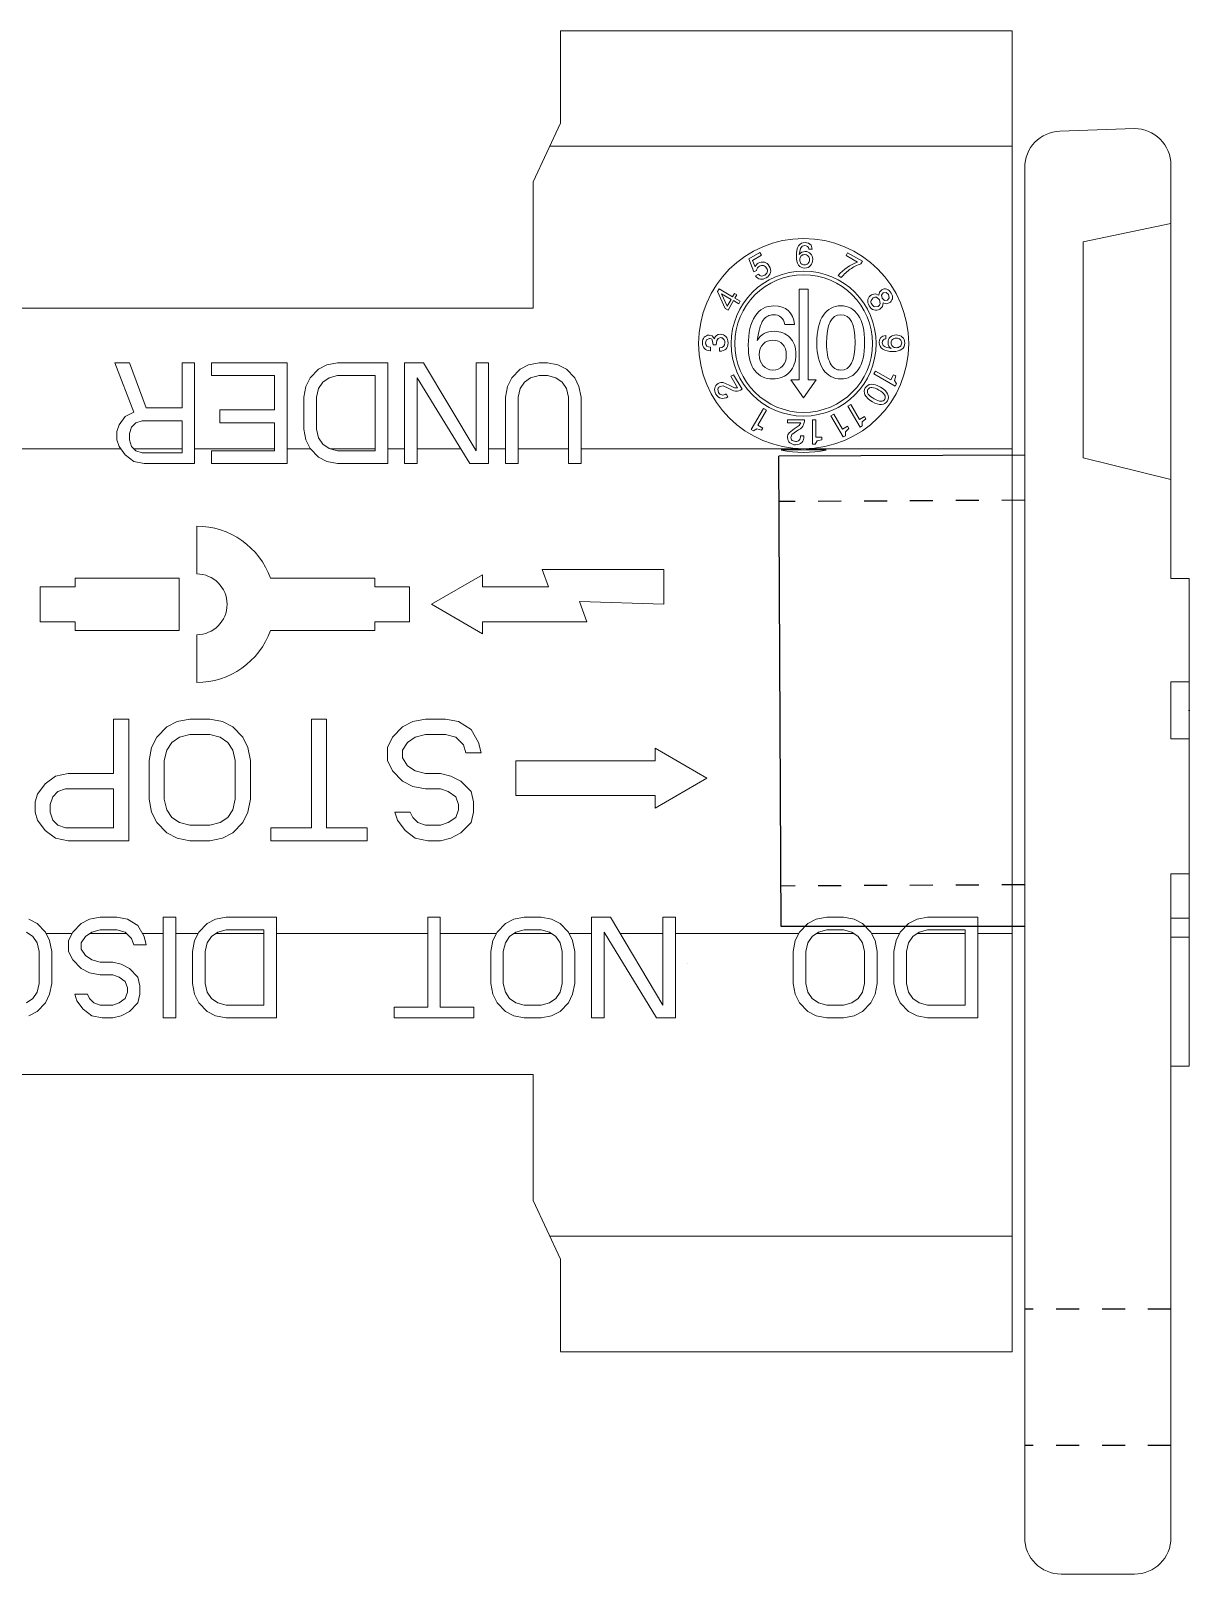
# Model space of a CAD drawing. Header units: millimetres. Extents: x 0 to 18.4, y -3.8 to 2.9.
# Drawn here: x 13.32 to 18.37, y -3.85 to 2.88 of the extents above; entities that cross this region are included whole.
import ezdxf

# ---------------------------------------------------------------- set-up
doc = ezdxf.new("R2010")
doc.units = ezdxf.units.MM
doc.linetypes.add('DASH', pattern=[0.35, 0.25, -0.1])
doc.layers.add('51', color=7, linetype='Continuous', true_color=0xffffff)
doc.layers.add('_TCH_MASK', color=7, linetype='Continuous', lineweight=0)
doc.layers.add('图框_标题栏属性', color=1, linetype='Continuous', lineweight=0)
doc.layers.add('CONN-Label', color=7, linetype='Continuous')

# ---------------------------------------------------------------- blocks, each defined once
blk = doc.blocks.new('4')
at = {"layer": '_TCH_MASK', "color": 7, "linetype": 'Continuous'}
for p, q in [((3398.47, 4266.099), (3398.47, 4264.691)), ((3391.344, 4259.993), (3391.344, 4265.917)), ((3400.074, 4265.917), (3400.074, 4259.993)), ((3392.061, 4265.645), (3392.012, 4265.74)), ((3392.159, 4265.764), (3392.208, 4265.692)), ((3392.917, 4265.692), (3392.965, 4265.764)), ((3393.112, 4265.74), (3393.063, 4265.645)), ((3392.159, 4265.549), (3392.061, 4265.645)), ((3392.208, 4265.692), (3392.281, 4265.645)), ((3392.281, 4265.645), (3392.379, 4265.621)), ((3392.745, 4265.621), (3392.379, 4265.621)), ((3392.745, 4265.621), (3392.843, 4265.645)), ((3392.843, 4265.645), (3392.917, 4265.692)), ((3393.063, 4265.645), (3392.965, 4265.549)), ((3394.124, 4265.552), (3394.242, 4265.639)), ((3394.242, 4265.639), (3394.33, 4265.667)), ((3394.448, 4265.667), (3394.33, 4265.667)), ((3394.448, 4265.667), (3394.537, 4265.639)), ((3394.537, 4265.639), (3394.655, 4265.552)), ((3396.501, 4265.608), (3396.501, 4265.212)), ((3396.897, 4265.608), (3396.501, 4265.608)), ((3396.897, 4265.212), (3396.897, 4265.608)), ((3392.257, 4265.501), (3392.159, 4265.549)), ((3392.379, 4265.477), (3392.257, 4265.501)), ((3392.379, 4265.477), (3392.745, 4265.477)), ((3392.868, 4265.501), (3392.745, 4265.477)), ((3392.965, 4265.549), (3392.868, 4265.501)), ((3392.948, 4265.247), (3392.948, 4265.54)), ((3394.006, 4265.292), (3394.036, 4265.436)), ((3394.036, 4265.436), (3394.124, 4265.552)), ((3394.183, 4265.408), (3394.154, 4265.321)), ((3394.242, 4265.465), (3394.183, 4265.408)), ((3394.33, 4265.494), (3394.242, 4265.465)), ((3394.33, 4265.494), (3394.419, 4265.494)), ((3394.507, 4265.465), (3394.419, 4265.494)), ((3394.566, 4265.408), (3394.507, 4265.465)), ((3394.596, 4265.321), (3394.566, 4265.408)), ((3394.655, 4265.552), (3394.743, 4265.436)), ((3394.743, 4265.436), (3394.773, 4265.292)), ((3392.184, 4265.19), (3392.257, 4265.214)), ((3392.257, 4265.07), (3392.257, 4265.214)), ((3392.55, 4265.142), (3392.648, 4265.238)), ((3392.648, 4265.238), (3392.745, 4265.286)), ((3392.868, 4265.286), (3392.745, 4265.286)), ((3392.868, 4265.286), (3392.965, 4265.238)), ((3392.965, 4265.238), (3393.063, 4265.142)), ((3394.006, 4265.292), (3394.006, 4264.599)), ((3394.154, 4264.772), (3394.154, 4265.321)), ((3394.596, 4265.321), (3394.596, 4264.772)), ((3394.773, 4264.772), (3394.773, 4265.292)), ((3396.402, 4265.212), (3396.402, 4264.024)), ((3396.501, 4265.212), (3396.402, 4265.212)), ((3396.996, 4265.212), (3396.897, 4265.212)), ((3396.996, 4264.024), (3396.996, 4265.212)), ((3392.012, 4265.022), (3392.086, 4265.118)), ((3392.086, 4265.118), (3392.184, 4265.19)), ((3392.208, 4265.046), (3392.159, 4264.999)), ((3392.257, 4265.07), (3392.208, 4265.046)), ((3392.477, 4264.927), (3392.501, 4265.046)), ((3392.501, 4265.046), (3392.55, 4265.142)), ((3392.697, 4265.094), (3392.648, 4265.022)), ((3392.77, 4265.142), (3392.697, 4265.094)), ((3392.77, 4265.142), (3392.843, 4265.142)), ((3392.917, 4265.094), (3392.843, 4265.142)), ((3392.965, 4265.022), (3392.917, 4265.094)), ((3392.948, 4264.622), (3392.948, 4265.049)), ((3393.063, 4265.142), (3393.112, 4265.046)), ((3393.112, 4265.046), (3393.136, 4264.927)), ((3391.988, 4264.903), (3392.012, 4265.022)), ((3391.988, 4264.903), (3391.988, 4264.783)), ((3392.159, 4264.999), (3392.135, 4264.927)), ((3392.135, 4264.783), (3392.135, 4264.927)), ((3392.477, 4264.927), (3392.477, 4264.783)), ((3392.648, 4265.022), (3392.623, 4264.927)), ((3392.623, 4264.783), (3392.623, 4264.927)), ((3392.99, 4264.927), (3392.965, 4265.022)), ((3392.99, 4264.927), (3392.99, 4264.735)), ((3393.136, 4264.735), (3393.136, 4264.927)), ((3392.012, 4264.688), (3391.988, 4264.783)), ((3392.061, 4264.592), (3392.012, 4264.688)), ((3392.135, 4264.783), (3392.159, 4264.711)), ((3392.159, 4264.711), (3392.208, 4264.64)), ((3392.403, 4264.64), (3392.452, 4264.711)), ((3392.452, 4264.711), (3392.477, 4264.783)), ((3392.599, 4264.688), (3392.55, 4264.592)), ((3392.623, 4264.783), (3392.599, 4264.688)), ((3392.965, 4264.64), (3392.99, 4264.735)), ((3393.136, 4264.735), (3393.112, 4264.616)), ((3394.596, 4264.772), (3394.154, 4264.772)), ((3395.392, 4264.772), (3394.773, 4264.772)), ((3395.392, 4264.599), (3395.392, 4264.772)), ((3398.4, 4264.639), (3398.498, 4264.711)), ((3398.498, 4264.711), (3398.571, 4264.735)), ((3398.669, 4264.735), (3398.571, 4264.735)), ((3398.669, 4264.735), (3398.742, 4264.711)), ((3398.742, 4264.711), (3398.84, 4264.639)), ((3398.889, 4264.543), (3399.451, 4264.759)), ((3399.451, 4264.591), (3399.451, 4264.759)), ((3392.159, 4264.496), (3392.061, 4264.592)), ((3392.208, 4264.64), (3392.281, 4264.616)), ((3392.33, 4264.616), (3392.281, 4264.616)), ((3392.33, 4264.616), (3392.403, 4264.64)), ((3392.55, 4264.592), (3392.452, 4264.496)), ((3392.819, 4264.544), (3392.892, 4264.568)), ((3392.819, 4264.544), (3392.819, 4264.4)), ((3392.892, 4264.568), (3392.965, 4264.64)), ((3393.112, 4264.616), (3393.039, 4264.496)), ((3394.006, 4264.599), (3395.392, 4264.599)), ((3398.302, 4264.424), (3398.327, 4264.543)), ((3398.327, 4264.543), (3398.4, 4264.639)), ((3398.449, 4264.519), (3398.424, 4264.448)), ((3398.498, 4264.567), (3398.449, 4264.519)), ((3398.47, 4264.54), (3398.47, 4263.993)), ((3398.571, 4264.591), (3398.498, 4264.567)), ((3398.571, 4264.591), (3398.644, 4264.591)), ((3398.718, 4264.567), (3398.644, 4264.591)), ((3398.766, 4264.519), (3398.718, 4264.567)), ((3398.791, 4264.448), (3398.766, 4264.519)), ((3398.84, 4264.639), (3398.889, 4264.543)), ((3399.451, 4264.591), (3398.937, 4264.4)), ((3392.257, 4264.472), (3392.159, 4264.496)), ((3392.257, 4264.472), (3392.355, 4264.472)), ((3392.452, 4264.496), (3392.355, 4264.472)), ((3392.917, 4264.424), (3392.819, 4264.4)), ((3393.039, 4264.496), (3392.917, 4264.424)), ((3392.948, 4264.209), (3392.948, 4264.443)), ((3394.212, 4264.281), (3394.33, 4264.339)), ((3394.33, 4264.339), (3394.478, 4264.368)), ((3394.92, 4264.368), (3394.478, 4264.368)), ((3394.92, 4264.368), (3395.068, 4264.339)), ((3395.068, 4264.339), (3395.186, 4264.281)), ((3398.302, 4264.424), (3398.302, 4263.85)), ((3398.424, 4263.993), (3398.424, 4264.448)), ((3398.791, 4264.448), (3398.791, 4263.993)), ((3398.937, 4263.993), (3398.937, 4264.4)), ((3391.988, 4264.209), (3391.988, 4264.065)), ((3393.136, 4264.209), (3391.988, 4264.209)), ((3393.136, 4264.065), (3393.136, 4264.209)), ((3394.036, 4264.05), (3394.095, 4264.166)), ((3394.095, 4264.166), (3394.212, 4264.281)), ((3394.36, 4264.166), (3394.271, 4264.108)), ((3394.478, 4264.195), (3394.36, 4264.166)), ((3394.478, 4264.195), (3394.92, 4264.195)), ((3395.038, 4264.166), (3394.92, 4264.195)), ((3395.127, 4264.108), (3395.038, 4264.166)), ((3395.186, 4264.281), (3395.304, 4264.166)), ((3395.304, 4264.166), (3395.363, 4264.05)), ((3391.988, 4264.065), (3393.136, 4264.065)), ((3392.948, 4263.811), (3392.948, 4264.065)), ((3394.006, 4263.906), (3394.036, 4264.05)), ((3394.212, 4264.022), (3394.183, 4263.906)), ((3394.271, 4264.108), (3394.212, 4264.022)), ((3395.186, 4264.022), (3395.127, 4264.108)), ((3395.215, 4263.906), (3395.186, 4264.022)), ((3395.363, 4264.05), (3395.392, 4263.906)), ((3396.402, 4264.024), (3396.996, 4264.024)), ((3398.791, 4263.993), (3398.424, 4263.993)), ((3399.451, 4263.993), (3398.937, 4263.993)), ((3399.451, 4263.85), (3399.451, 4263.993)), ((3392.061, 4263.707), (3392.159, 4263.802)), ((3392.159, 4263.802), (3392.257, 4263.85)), ((3392.257, 4263.85), (3392.379, 4263.874)), ((3392.745, 4263.874), (3392.379, 4263.874)), ((3392.745, 4263.874), (3392.868, 4263.85)), ((3392.868, 4263.85), (3392.965, 4263.802)), ((3392.965, 4263.802), (3393.063, 4263.707)), ((3394.006, 4263.906), (3394.006, 4263.675)), ((3394.183, 4263.675), (3394.183, 4263.906)), ((3395.215, 4263.906), (3395.215, 4263.675)), ((3395.392, 4263.675), (3395.392, 4263.906)), ((3396.352, 4263.826), (3395.808, 4263.826)), ((3397.59, 4263.826), (3397.045, 4263.826)), ((3398.302, 4263.85), (3399.451, 4263.85)), ((3398.47, 4263.85), (3398.47, 4262.94)), ((3392.012, 4263.611), (3392.061, 4263.707)), ((3392.208, 4263.659), (3392.159, 4263.587)), ((3392.281, 4263.707), (3392.208, 4263.659)), ((3392.379, 4263.731), (3392.281, 4263.707)), ((3392.379, 4263.731), (3392.745, 4263.731)), ((3392.843, 4263.707), (3392.745, 4263.731)), ((3392.917, 4263.659), (3392.843, 4263.707)), ((3392.965, 4263.587), (3392.917, 4263.659)), ((3393.063, 4263.707), (3393.112, 4263.611)), ((3394.036, 4263.531), (3394.006, 4263.675)), ((3394.183, 4263.675), (3394.212, 4263.56)), ((3395.186, 4263.56), (3395.215, 4263.675)), ((3395.392, 4263.675), (3395.363, 4263.531)), ((3398.302, 4263.658), (3398.302, 4262.797)), ((3398.449, 4263.658), (3398.302, 4263.658)), ((3398.449, 4262.94), (3398.449, 4263.658)), ((3399.304, 4263.658), (3399.304, 4262.94)), ((3399.451, 4263.658), (3399.304, 4263.658)), ((3399.451, 4262.797), (3399.451, 4263.658)), ((3391.988, 4263.491), (3392.012, 4263.611)), ((3391.988, 4263.491), (3391.988, 4262.917)), ((3392.159, 4263.587), (3392.135, 4263.491)), ((3392.135, 4263.061), (3392.135, 4263.491)), ((3392.948, 4263.061), (3392.948, 4263.613)), ((3392.99, 4263.491), (3392.965, 4263.587)), ((3392.99, 4263.491), (3392.99, 4263.061)), ((3393.112, 4263.611), (3393.136, 4263.491)), ((3393.136, 4262.917), (3393.136, 4263.491)), ((3394.095, 4263.415), (3394.036, 4263.531)), ((3394.212, 4263.56), (3394.271, 4263.473)), ((3394.271, 4263.473), (3394.36, 4263.415)), ((3395.038, 4263.415), (3395.127, 4263.473)), ((3395.127, 4263.473), (3395.186, 4263.56)), ((3395.363, 4263.531), (3395.304, 4263.415)), ((3398.766, 4263.562), (3398.766, 4262.94)), ((3398.913, 4263.562), (3398.766, 4263.562)), ((3398.913, 4262.94), (3398.913, 4263.562)), ((3394.212, 4263.3), (3394.095, 4263.415)), ((3394.33, 4263.242), (3394.212, 4263.3)), ((3394.36, 4263.415), (3394.478, 4263.386)), ((3394.92, 4263.386), (3394.478, 4263.386)), ((3394.92, 4263.386), (3395.038, 4263.415)), ((3395.186, 4263.3), (3395.068, 4263.242)), ((3395.304, 4263.415), (3395.186, 4263.3)), ((3394.478, 4263.213), (3394.33, 4263.242)), ((3394.478, 4263.213), (3394.92, 4263.213)), ((3395.068, 4263.242), (3394.92, 4263.213)), ((3392.99, 4263.061), (3392.135, 4263.061)), ((3394.006, 4262.982), (3394.006, 4261.885)), ((3394.154, 4262.982), (3394.006, 4262.982)), ((3394.154, 4262.52), (3394.154, 4262.982)), ((3396.402, 4262.986), (3396.402, 4261.798)), ((3396.996, 4261.798), (3396.996, 4262.986)), ((3398.766, 4262.94), (3398.449, 4262.94)), ((3399.304, 4262.94), (3398.913, 4262.94)), ((3391.988, 4262.917), (3393.136, 4262.917)), ((3392.948, 4261.194), (3392.948, 4262.917)), ((3398.302, 4262.797), (3399.451, 4262.797)), ((3398.471, 4262.797), (3398.471, 4262.532)), ((3398.473, 4262.534), (3398.571, 4262.582)), ((3398.571, 4262.582), (3398.693, 4262.605)), ((3399.06, 4262.605), (3398.693, 4262.605)), ((3399.06, 4262.605), (3399.182, 4262.582)), ((3399.182, 4262.582), (3399.28, 4262.534)), ((3395.392, 4262.52), (3394.154, 4262.52)), ((3395.392, 4262.347), (3395.392, 4262.52)), ((3398.327, 4262.342), (3398.376, 4262.438)), ((3398.376, 4262.438), (3398.473, 4262.534)), ((3398.595, 4262.438), (3398.522, 4262.39)), ((3398.693, 4262.462), (3398.595, 4262.438)), ((3398.693, 4262.462), (3399.06, 4262.462)), ((3399.157, 4262.438), (3399.06, 4262.462)), ((3399.231, 4262.39), (3399.157, 4262.438)), ((3399.28, 4262.534), (3399.377, 4262.438)), ((3399.377, 4262.438), (3399.426, 4262.342)), ((3394.154, 4261.885), (3394.154, 4262.347)), ((3394.154, 4262.347), (3395.392, 4262.347)), ((3398.302, 4262.223), (3398.327, 4262.342)), ((3398.302, 4262.223), (3398.302, 4261.648)), ((3398.473, 4262.318), (3398.449, 4262.223)), ((3398.449, 4261.792), (3398.449, 4262.223)), ((3398.47, 4262.306), (3398.47, 4261.792)), ((3398.522, 4262.39), (3398.473, 4262.318)), ((3399.28, 4262.318), (3399.231, 4262.39)), ((3399.304, 4262.223), (3399.28, 4262.318)), ((3399.304, 4262.223), (3399.304, 4261.792)), ((3399.426, 4262.342), (3399.451, 4262.223)), ((3399.451, 4261.648), (3399.451, 4262.223)), ((3394.006, 4261.885), (3394.154, 4261.885)), ((3396.402, 4261.798), (3396.501, 4261.798)), ((3396.501, 4261.798), (3396.501, 4261.402)), ((3396.897, 4261.402), (3396.897, 4261.798)), ((3396.897, 4261.798), (3396.996, 4261.798)), ((3399.304, 4261.792), (3398.449, 4261.792)), ((3391.988, 4261.577), (3391.988, 4260.668)), ((3392.11, 4261.577), (3391.988, 4261.577)), ((3392.11, 4261.194), (3392.11, 4261.577)), ((3394.124, 4261.452), (3394.242, 4261.538)), ((3394.242, 4261.538), (3394.33, 4261.567)), ((3394.33, 4261.394), (3394.33, 4261.567)), ((3394.684, 4261.481), (3394.802, 4261.596)), ((3394.802, 4261.596), (3394.92, 4261.654)), ((3395.068, 4261.654), (3394.92, 4261.654)), ((3395.068, 4261.654), (3395.186, 4261.596)), ((3395.186, 4261.596), (3395.304, 4261.481)), ((3398.302, 4261.648), (3399.451, 4261.648)), ((3398.47, 4261.648), (3398.47, 4261.457)), ((3394.036, 4261.336), (3394.124, 4261.452)), ((3394.271, 4261.365), (3394.212, 4261.307)), ((3394.33, 4261.394), (3394.271, 4261.365)), ((3394.596, 4261.221), (3394.625, 4261.365)), ((3394.625, 4261.365), (3394.684, 4261.481)), ((3394.861, 4261.423), (3394.802, 4261.336)), ((3394.95, 4261.481), (3394.861, 4261.423)), ((3394.95, 4261.481), (3395.038, 4261.481)), ((3395.127, 4261.423), (3395.038, 4261.481)), ((3395.186, 4261.336), (3395.127, 4261.423)), ((3395.304, 4261.481), (3395.363, 4261.365)), ((3395.363, 4261.365), (3395.392, 4261.221)), ((3396.501, 4261.402), (3396.897, 4261.402)), ((3398.302, 4261.457), (3398.302, 4261.314)), ((3399.451, 4261.457), (3398.302, 4261.457)), ((3399.451, 4261.242), (3399.451, 4261.457)), ((3393.136, 4261.194), (3392.11, 4261.194)), ((3393.136, 4261.051), (3393.136, 4261.194)), ((3394.006, 4261.192), (3394.036, 4261.336)), ((3394.006, 4261.192), (3394.006, 4261.047)), ((3394.212, 4261.307), (3394.183, 4261.221)), ((3394.183, 4261.047), (3394.183, 4261.221)), ((3394.596, 4261.221), (3394.596, 4261.047)), ((3394.802, 4261.336), (3394.773, 4261.221)), ((3394.773, 4261.047), (3394.773, 4261.221)), ((3395.215, 4261.221), (3395.186, 4261.336)), ((3395.215, 4261.221), (3395.215, 4260.99)), ((3395.392, 4260.99), (3395.392, 4261.221)), ((3398.302, 4260.715), (3399.28, 4261.314)), ((3398.302, 4261.314), (3399.28, 4261.314)), ((3399.451, 4261.242), (3398.449, 4260.644)), ((3398.47, 4261.314), (3398.47, 4260.818)), ((3392.11, 4260.668), (3392.11, 4261.051)), ((3392.11, 4261.051), (3393.136, 4261.051)), ((3392.948, 4260.414), (3392.948, 4261.051)), ((3394.036, 4260.932), (3394.006, 4261.047)), ((3394.183, 4261.047), (3394.212, 4260.961)), ((3394.566, 4260.961), (3394.596, 4261.047)), ((3394.773, 4261.047), (3394.743, 4260.932)), ((3395.186, 4260.874), (3395.215, 4260.99)), ((3395.392, 4260.99), (3395.363, 4260.845)), ((3396.362, 4260.57), (3396.699, 4261.153)), ((3396.699, 4261.153), (3397.035, 4260.57)), ((3394.095, 4260.816), (3394.036, 4260.932)), ((3394.212, 4260.701), (3394.095, 4260.816)), ((3394.212, 4260.961), (3394.271, 4260.874)), ((3394.271, 4260.874), (3394.36, 4260.845)), ((3394.419, 4260.845), (3394.36, 4260.845)), ((3394.419, 4260.845), (3394.507, 4260.874)), ((3394.507, 4260.874), (3394.566, 4260.961)), ((3394.684, 4260.816), (3394.566, 4260.701)), ((3394.743, 4260.932), (3394.684, 4260.816)), ((3395.097, 4260.788), (3395.186, 4260.874)), ((3395.363, 4260.845), (3395.274, 4260.701)), ((3391.988, 4260.668), (3392.11, 4260.668)), ((3394.33, 4260.672), (3394.212, 4260.701)), ((3394.33, 4260.672), (3394.448, 4260.672)), ((3394.566, 4260.701), (3394.448, 4260.672)), ((3395.009, 4260.759), (3395.097, 4260.788)), ((3395.009, 4260.759), (3395.009, 4260.585)), ((3395.274, 4260.701), (3395.127, 4260.614)), ((3398.302, 4260.715), (3398.302, 4260.5)), ((3399.451, 4260.644), (3398.449, 4260.644)), ((3398.47, 4260.656), (3398.47, 4260.644)), ((3399.451, 4260.5), (3399.451, 4260.644)), ((3392.257, 4260.453), (3392.379, 4260.477)), ((3392.745, 4260.477), (3392.379, 4260.477)), ((3392.745, 4260.477), (3392.868, 4260.453)), ((3395.127, 4260.614), (3395.009, 4260.585)), ((3396.362, 4260.57), (3396.501, 4260.57)), ((3396.501, 4260.57), (3396.501, 4259.382)), ((3396.897, 4259.818), (3396.897, 4260.57)), ((3396.897, 4260.57), (3397.035, 4260.57)), ((3398.302, 4260.5), (3399.451, 4260.5)), ((3398.47, 4260.5), (3398.47, 4260.309)), ((3392.012, 4260.214), (3392.061, 4260.309)), ((3392.061, 4260.309), (3392.159, 4260.405)), ((3392.159, 4260.405), (3392.257, 4260.453)), ((3392.281, 4260.309), (3392.208, 4260.261)), ((3392.379, 4260.333), (3392.281, 4260.309)), ((3392.379, 4260.333), (3392.745, 4260.333)), ((3392.843, 4260.309), (3392.745, 4260.333)), ((3392.917, 4260.261), (3392.843, 4260.309)), ((3392.868, 4260.453), (3392.965, 4260.405)), ((3392.965, 4260.405), (3393.063, 4260.309)), ((3393.063, 4260.309), (3393.112, 4260.214)), ((3398.302, 4260.309), (3398.302, 4260.165)), ((3399.06, 4260.309), (3398.302, 4260.309)), ((3399.06, 4260.309), (3399.182, 4260.285)), ((3399.182, 4260.285), (3399.28, 4260.237)), ((3391.988, 4260.094), (3392.012, 4260.214)), ((3392.159, 4260.19), (3392.135, 4260.094)), ((3392.208, 4260.261), (3392.159, 4260.19)), ((3392.965, 4260.19), (3392.917, 4260.261)), ((3392.948, 4259.781), (3392.948, 4260.216)), ((3392.99, 4260.094), (3392.965, 4260.19)), ((3393.112, 4260.214), (3393.136, 4260.094)), ((3394.521, 4260.189), (3394.521, 4258.605)), ((3394.917, 4260.189), (3394.521, 4260.189)), ((3394.917, 4258.605), (3394.917, 4260.189)), ((3398.302, 4260.165), (3399.06, 4260.165)), ((3398.47, 4260.165), (3398.47, 4259.591)), ((3399.157, 4260.141), (3399.06, 4260.165)), ((3399.231, 4260.093), (3399.157, 4260.141)), ((3399.28, 4260.237), (3399.377, 4260.141)), ((3399.377, 4260.141), (3399.426, 4260.046)), ((3389.907, 4259.993), (3389.239, 4259.681)), ((3391.344, 4259.993), (3389.907, 4259.993)), ((3391.988, 4260.094), (3391.988, 4259.903)), ((3392.135, 4259.903), (3392.135, 4260.094)), ((3392.99, 4260.094), (3392.99, 4259.903)), ((3393.136, 4259.903), (3393.136, 4260.094)), ((3399.28, 4260.022), (3399.231, 4260.093)), ((3399.304, 4259.926), (3399.28, 4260.022)), ((3399.426, 4260.046), (3399.451, 4259.926)), ((3401.51, 4259.993), (3400.074, 4259.993)), ((3401.51, 4259.993), (3402.179, 4259.681)), ((3389.501, 4259.804), (3389.501, 4254.536)), ((3392.012, 4259.783), (3391.988, 4259.903)), ((3392.061, 4259.687), (3392.012, 4259.783)), ((3392.135, 4259.903), (3392.159, 4259.807)), ((3392.159, 4259.807), (3392.208, 4259.735)), ((3392.917, 4259.735), (3392.965, 4259.807)), ((3392.965, 4259.807), (3392.99, 4259.903)), ((3393.112, 4259.783), (3393.063, 4259.687)), ((3393.136, 4259.903), (3393.112, 4259.783)), ((3396.897, 4259.818), (3397.095, 4259.89)), ((3397.095, 4258.504), (3397.095, 4259.89)), ((3399.28, 4259.734), (3399.304, 4259.83)), ((3399.304, 4259.926), (3399.304, 4259.83)), ((3399.451, 4259.83), (3399.426, 4259.711)), ((3399.451, 4259.83), (3399.451, 4259.926)), ((3401.917, 4254.536), (3401.917, 4259.804)), ((3388.186, 4259.681), (3388.186, 4254.536)), ((3389.239, 4259.681), (3388.187, 4259.681)), ((3392.159, 4259.592), (3392.061, 4259.687)), ((3392.257, 4259.544), (3392.159, 4259.592)), ((3392.208, 4259.735), (3392.281, 4259.687)), ((3392.281, 4259.687), (3392.379, 4259.663)), ((3392.745, 4259.663), (3392.379, 4259.663)), ((3392.745, 4259.663), (3392.843, 4259.687)), ((3392.843, 4259.687), (3392.917, 4259.735)), ((3392.965, 4259.592), (3392.868, 4259.544)), ((3392.948, 4259.328), (3392.948, 4259.583)), ((3393.063, 4259.687), (3392.965, 4259.592)), ((3398.302, 4259.591), (3398.302, 4259.447)), ((3399.06, 4259.591), (3398.302, 4259.591)), ((3399.06, 4259.591), (3399.157, 4259.615)), ((3399.157, 4259.615), (3399.231, 4259.663)), ((3399.231, 4259.663), (3399.28, 4259.734)), ((3399.377, 4259.615), (3399.28, 4259.519)), ((3399.426, 4259.711), (3399.377, 4259.615)), ((3403.231, 4259.681), (3402.179, 4259.681)), ((3403.231, 4259.681), (3403.231, 4254.536)), ((3392.379, 4259.52), (3392.257, 4259.544)), ((3392.379, 4259.52), (3392.745, 4259.52)), ((3392.868, 4259.544), (3392.745, 4259.52)), ((3396.732, 4259.466), (3396.501, 4259.382)), ((3396.699, 4258.504), (3396.732, 4259.466)), ((3398.302, 4259.447), (3399.06, 4259.447)), ((3398.471, 4259.447), (3398.471, 4256.94)), ((3399.182, 4259.471), (3399.06, 4259.447)), ((3399.28, 4259.519), (3399.182, 4259.471)), ((3391.988, 4259.328), (3391.988, 4259.185)), ((3393.136, 4259.328), (3391.988, 4259.328)), ((3393.136, 4259.113), (3393.136, 4259.328)), ((3391.988, 4258.587), (3392.965, 4259.185)), ((3391.988, 4259.185), (3392.965, 4259.185)), ((3393.136, 4259.113), (3392.135, 4258.515)), ((3392.948, 4258.515), (3392.948, 4259)), ((3391.988, 4258.587), (3391.988, 4258.371)), ((3394.719, 4258.013), (3394.377, 4258.605)), ((3394.521, 4258.605), (3394.377, 4258.605)), ((3395.061, 4258.605), (3394.719, 4258.013)), ((3395.061, 4258.605), (3394.917, 4258.605)), ((3391.988, 4258.371), (3393.136, 4258.371)), ((3393.136, 4258.515), (3392.135, 4258.515)), ((3392.948, 4256.968), (3392.948, 4258.371)), ((3393.136, 4258.371), (3393.136, 4258.515)), ((3396.699, 4258.504), (3397.095, 4258.504)), ((3399.713, 4258.018), (3399.678, 4258.03)), ((3399.727, 4257.985), (3399.713, 4258.018)), ((3399.151, 4257.888), (3399.111, 4257.88)), ((3399.162, 4257.771), (3399.189, 4257.829)), ((3399.189, 4257.829), (3399.182, 4257.864)), ((3399.226, 4257.829), (3399.197, 4257.761)), ((3399.62, 4257.869), (3399.582, 4257.869)), ((3399.588, 4257.977), (3399.588, 4257.971)), ((3399.588, 4257.971), (3399.627, 4257.971)), ((3399.656, 4257.942), (3399.711, 4257.952)), ((3399.656, 4257.942), (3399.656, 4257.907)), ((3399.703, 4257.902), (3399.656, 4257.907)), ((3399.727, 4257.887), (3399.703, 4257.902)), ((3399.756, 4257.952), (3399.723, 4257.929)), ((3399.737, 4257.86), (3399.727, 4257.887)), ((3399.765, 4257.989), (3399.756, 4257.952)), ((3400.068, 4257.804), (3400.263, 4257.893)), ((3400.236, 4257.846), (3400.097, 4257.782)), ((3400.173, 4257.738), (3400.236, 4257.846)), ((3400.293, 4257.876), (3400.203, 4257.721)), ((3400.263, 4257.893), (3400.293, 4257.876)), ((3399.097, 4257.793), (3399.063, 4257.774)), ((3399.314, 4257.709), (3399.148, 4257.613)), ((3399.197, 4257.761), (3399.166, 4257.7)), ((3399.166, 4257.664), (3399.297, 4257.74)), ((3399.166, 4257.7), (3399.166, 4257.664)), ((3399.297, 4257.74), (3399.314, 4257.709)), ((3400.05, 4257.773), (3400.068, 4257.804)), ((3400.158, 4257.711), (3400.05, 4257.773)), ((3400.097, 4257.782), (3400.173, 4257.738)), ((3400.123, 4257.651), (3400.158, 4257.711)), ((3400.153, 4257.634), (3400.123, 4257.651)), ((3400.187, 4257.694), (3400.153, 4257.634)), ((3400.224, 4257.673), (3400.187, 4257.694)), ((3400.203, 4257.721), (3400.239, 4257.7)), ((3400.239, 4257.7), (3400.224, 4257.673)), ((3398.675, 4257.483), (3398.689, 4257.509)), ((3398.697, 4257.445), (3398.675, 4257.483)), ((3398.689, 4257.509), (3398.931, 4257.369)), ((3400.488, 4257.478), (3400.633, 4257.535)), ((3400.502, 4257.449), (3400.488, 4257.478)), ((3400.616, 4257.494), (3400.542, 4257.465)), ((3400.675, 4257.391), (3400.616, 4257.494)), ((3400.633, 4257.535), (3400.706, 4257.409)), ((3398.682, 4257.392), (3398.697, 4257.445)), ((3398.707, 4257.378), (3398.682, 4257.392)), ((3398.74, 4257.435), (3398.707, 4257.378)), ((3398.912, 4257.336), (3398.74, 4257.435)), ((3398.931, 4257.369), (3398.912, 4257.336)), ((3400.44, 4257.461), (3400.459, 4257.427)), ((3400.706, 4257.409), (3400.675, 4257.391)), ((3398.457, 4256.657), (3398.457, 4257.168)), ((3399.885, 4257.125), (3399.885, 4257.015)), ((3392.061, 4256.864), (3392.159, 4256.96)), ((3392.159, 4256.96), (3392.257, 4257.008)), ((3392.257, 4257.008), (3392.379, 4257.032)), ((3392.745, 4257.032), (3392.379, 4257.032)), ((3392.745, 4257.032), (3392.868, 4257.008)), ((3392.868, 4257.008), (3392.965, 4256.96)), ((3392.965, 4256.96), (3393.063, 4256.864)), ((3398.565, 4257.042), (3398.552, 4257.003)), ((3398.635, 4257.045), (3398.601, 4257.056)), ((3398.62, 4256.909), (3398.62, 4256.947)), ((3398.671, 4256.993), (3398.635, 4257.045)), ((3398.654, 4257.077), (3398.698, 4257.018)), ((3398.698, 4257.018), (3398.735, 4256.961)), ((3398.735, 4256.961), (3398.766, 4256.943)), ((3398.766, 4257.094), (3398.766, 4256.943)), ((3398.802, 4257.094), (3398.766, 4257.094)), ((3398.802, 4256.902), (3398.802, 4257.094)), ((3399.05, 4256.912), (3399.256, 4257.057)), ((3399.256, 4257.057), (3399.256, 4256.964)), ((3399.256, 4256.964), (3400.288, 4256.964)), ((3400.288, 4256.964), (3400.288, 4256.861)), ((3400.751, 4256.948), (3400.685, 4256.963)), ((3400.777, 4256.927), (3400.751, 4256.948)), ((3391.988, 4256.649), (3392.012, 4256.768)), ((3392.012, 4256.768), (3392.061, 4256.864)), ((3392.208, 4256.816), (3392.159, 4256.744)), ((3392.281, 4256.864), (3392.208, 4256.816)), ((3392.379, 4256.888), (3392.281, 4256.864)), ((3392.379, 4256.888), (3392.745, 4256.888)), ((3392.843, 4256.864), (3392.745, 4256.888)), ((3392.917, 4256.816), (3392.843, 4256.864)), ((3392.965, 4256.744), (3392.917, 4256.816)), ((3392.948, 4256.335), (3392.948, 4256.771)), ((3393.063, 4256.864), (3393.112, 4256.768)), ((3393.112, 4256.768), (3393.136, 4256.649)), ((3398.471, 4256.884), (3398.471, 4254.536)), ((3398.523, 4256.811), (3398.523, 4256.781)), ((3398.802, 4256.811), (3398.523, 4256.811)), ((3398.561, 4256.759), (3398.523, 4256.781)), ((3398.603, 4256.706), (3398.603, 4256.773)), ((3398.603, 4256.773), (3398.802, 4256.773)), ((3398.802, 4256.773), (3398.802, 4256.811)), ((3399.256, 4256.768), (3399.05, 4256.912)), ((3399.256, 4256.861), (3399.256, 4256.768)), ((3400.288, 4256.861), (3399.256, 4256.861)), ((3400.744, 4256.852), (3400.744, 4256.813)), ((3400.789, 4256.827), (3400.744, 4256.813)), ((3400.786, 4256.899), (3400.777, 4256.927)), ((3400.813, 4256.855), (3400.789, 4256.827)), ((3400.821, 4256.895), (3400.813, 4256.855)), ((3391.988, 4256.649), (3391.988, 4256.457)), ((3392.159, 4256.744), (3392.135, 4256.649)), ((3392.135, 4256.457), (3392.135, 4256.649)), ((3392.99, 4256.649), (3392.965, 4256.744)), ((3392.99, 4256.649), (3392.99, 4256.457)), ((3393.136, 4256.457), (3393.136, 4256.649)), ((3398.574, 4256.706), (3398.561, 4256.759)), ((3398.574, 4256.706), (3398.603, 4256.706)), ((3398.605, 4256.462), (3398.847, 4256.601)), ((3398.847, 4256.601), (3398.866, 4256.568)), ((3392.012, 4256.338), (3391.988, 4256.457)), ((3392.135, 4256.457), (3392.159, 4256.362)), ((3392.965, 4256.362), (3392.99, 4256.457)), ((3393.136, 4256.457), (3393.112, 4256.338)), ((3398.62, 4256.436), (3398.605, 4256.462)), ((3398.665, 4256.436), (3398.62, 4256.436)), ((3398.702, 4256.397), (3398.665, 4256.436)), ((3398.866, 4256.568), (3398.695, 4256.469)), ((3398.695, 4256.469), (3398.728, 4256.412)), ((3400.422, 4256.483), (3400.443, 4256.519)), ((3400.596, 4256.297), (3400.672, 4256.429)), ((3400.672, 4256.429), (3400.703, 4256.411)), ((3392.061, 4256.242), (3392.012, 4256.338)), ((3392.159, 4256.146), (3392.061, 4256.242)), ((3392.159, 4256.362), (3392.208, 4256.29)), ((3392.208, 4256.29), (3392.281, 4256.242)), ((3392.281, 4256.242), (3392.379, 4256.218)), ((3392.745, 4256.218), (3392.843, 4256.242)), ((3392.843, 4256.242), (3392.917, 4256.29)), ((3392.917, 4256.29), (3392.965, 4256.362)), ((3393.063, 4256.242), (3392.965, 4256.146)), ((3393.112, 4256.338), (3393.063, 4256.242)), ((3398.728, 4256.412), (3398.702, 4256.397)), ((3398.717, 4256.269), (3398.958, 4256.409)), ((3398.731, 4256.244), (3398.717, 4256.269)), ((3398.776, 4256.244), (3398.731, 4256.244)), ((3398.813, 4256.204), (3398.776, 4256.244)), ((3398.977, 4256.376), (3398.806, 4256.277)), ((3398.806, 4256.277), (3398.839, 4256.219)), ((3398.958, 4256.409), (3398.977, 4256.376)), ((3400.606, 4256.243), (3400.578, 4256.259)), ((3400.703, 4256.411), (3400.606, 4256.243)), ((3392.257, 4256.098), (3392.159, 4256.146)), ((3392.379, 4256.075), (3392.257, 4256.098)), ((3392.745, 4256.218), (3392.379, 4256.218)), ((3392.379, 4256.075), (3392.745, 4256.075)), ((3392.868, 4256.098), (3392.745, 4256.075)), ((3392.965, 4256.146), (3392.868, 4256.098)), ((3392.948, 4255.82), (3392.948, 4256.138)), ((3398.839, 4256.219), (3398.813, 4256.204)), ((3399.184, 4255.869), (3399.323, 4256.111)), ((3399.356, 4256.092), (3399.257, 4255.92)), ((3399.323, 4256.111), (3399.356, 4256.092)), ((3400.088, 4256.102), (3400.093, 4256.063)), ((3400.191, 4256.12), (3400.16, 4256.144)), ((3400.167, 4256.049), (3400.196, 4256.081)), ((3400.236, 4256.098), (3400.219, 4256.056)), ((3400.224, 4256.139), (3400.236, 4256.098)), ((3399.257, 4255.92), (3399.315, 4255.887)), ((3399.725, 4255.976), (3399.763, 4255.976)), ((3400.09, 4256.014), (3400.06, 4256.044)), ((3400.135, 4256.007), (3400.09, 4256.014)), ((3400.122, 4255.972), (3400.135, 4256.007)), ((3400.133, 4255.936), (3400.122, 4255.972)), ((3400.125, 4256.04), (3400.167, 4256.049)), ((3400.185, 4256.018), (3400.16, 4255.992)), ((3400.16, 4255.992), (3400.164, 4255.958)), ((3400.164, 4255.958), (3400.191, 4255.937)), ((3400.219, 4256.026), (3400.185, 4256.018)), ((3400.191, 4255.937), (3400.227, 4255.945)), ((3400.219, 4256.056), (3400.256, 4256.049)), ((3400.246, 4256.006), (3400.219, 4256.026)), ((3400.227, 4255.945), (3400.251, 4255.972)), ((3400.251, 4255.972), (3400.246, 4256.006)), ((3400.256, 4256.049), (3400.281, 4256.022)), ((3392.012, 4255.62), (3392.061, 4255.716)), ((3392.061, 4255.716), (3392.159, 4255.811)), ((3392.159, 4255.811), (3392.257, 4255.859)), ((3392.281, 4255.716), (3392.208, 4255.668)), ((3392.257, 4255.859), (3392.379, 4255.883)), ((3392.379, 4255.74), (3392.281, 4255.716)), ((3392.745, 4255.883), (3392.379, 4255.883)), ((3392.379, 4255.74), (3392.745, 4255.74)), ((3392.745, 4255.883), (3392.868, 4255.859)), ((3392.843, 4255.716), (3392.745, 4255.74)), ((3392.917, 4255.668), (3392.843, 4255.716)), ((3392.868, 4255.859), (3392.965, 4255.811)), ((3392.965, 4255.811), (3393.063, 4255.716)), ((3393.063, 4255.716), (3393.112, 4255.62)), ((3399.209, 4255.854), (3399.184, 4255.869)), ((3399.248, 4255.877), (3399.209, 4255.854)), ((3399.3, 4255.861), (3399.248, 4255.877)), ((3399.315, 4255.887), (3399.3, 4255.861)), ((3391.988, 4255.5), (3392.012, 4255.62)), ((3392.159, 4255.596), (3392.135, 4255.5)), ((3392.208, 4255.668), (3392.159, 4255.596)), ((3392.965, 4255.596), (3392.917, 4255.668)), ((3392.948, 4255.07), (3392.948, 4255.622)), ((3392.99, 4255.5), (3392.965, 4255.596)), ((3393.112, 4255.62), (3393.136, 4255.5)), ((3391.988, 4255.5), (3391.988, 4254.926)), ((3392.135, 4255.07), (3392.135, 4255.5)), ((3392.99, 4255.5), (3392.99, 4255.07)), ((3393.136, 4254.926), (3393.136, 4255.5)), ((3392.99, 4255.07), (3392.135, 4255.07)), ((3391.988, 4254.926), (3393.136, 4254.926)), ((3392.948, 4254.536), (3392.948, 4254.926)), ((3388.186, 4254.536), (3403.231, 4254.536))]:
    blk.add_line(p, q, dxfattribs=at)
for radius in [1.197, 0.826, 0.784]:
    blk.add_circle((3399.669, 4256.912), radius, dxfattribs=at)
for centre, radius, start, end in [((3396.699, 4263.826), 0.891, 180, 250.5288), ((3396.699, 4263.826), 0.346, 180, 0), ((3396.699, 4263.826), 0.891, 289.4712, 0), ((3399.669, 4256.912), 1.239, 168.0837, 191.9163)]:
    blk.add_arc(centre, radius, start, end, dxfattribs=at)
for points in [[(3399.588, 4257.977), (3399.588, 4258.005), (3399.597, 4258.026), (3399.614, 4258.042)], [(3399.614, 4258.042), (3399.631, 4258.057), (3399.653, 4258.065), (3399.679, 4258.065)], [(3399.678, 4258.03), (3399.646, 4258.03), (3399.629, 4258.01), (3399.627, 4257.971)], [(3399.679, 4258.065), (3399.705, 4258.065), (3399.726, 4258.058), (3399.741, 4258.044)], [(3399.741, 4258.044), (3399.757, 4258.03), (3399.765, 4258.012), (3399.765, 4257.989)], [(3399.063, 4257.774), (3399.046, 4257.804), (3399.04, 4257.831), (3399.046, 4257.854)], [(3399.046, 4257.854), (3399.052, 4257.877), (3399.068, 4257.896), (3399.093, 4257.911)], [(3399.084, 4257.845), (3399.081, 4257.83), (3399.085, 4257.813), (3399.097, 4257.793)], [(3399.111, 4257.88), (3399.096, 4257.872), (3399.088, 4257.86), (3399.084, 4257.845)], [(3399.093, 4257.911), (3399.117, 4257.924), (3399.14, 4257.929), (3399.162, 4257.924)], [(3399.182, 4257.864), (3399.174, 4257.877), (3399.164, 4257.885), (3399.151, 4257.888)], [(3399.162, 4257.924), (3399.184, 4257.92), (3399.201, 4257.906), (3399.215, 4257.884)], [(3399.215, 4257.884), (3399.225, 4257.865), (3399.229, 4257.847), (3399.226, 4257.829)], [(3399.607, 4257.798), (3399.591, 4257.814), (3399.582, 4257.838), (3399.582, 4257.869)], [(3399.62, 4257.869), (3399.623, 4257.829), (3399.643, 4257.809), (3399.679, 4257.809)], [(3399.679, 4257.809), (3399.697, 4257.809), (3399.711, 4257.814), (3399.721, 4257.824)], [(3399.711, 4257.952), (3399.721, 4257.96), (3399.727, 4257.971), (3399.727, 4257.985)], [(3399.721, 4257.824), (3399.732, 4257.834), (3399.737, 4257.846), (3399.737, 4257.86)], [(3399.723, 4257.929), (3399.758, 4257.92), (3399.775, 4257.897), (3399.775, 4257.861)], [(3399.775, 4257.861), (3399.775, 4257.836), (3399.766, 4257.815), (3399.749, 4257.798)], [(3399.148, 4257.613), (3399.133, 4257.64), (3399.127, 4257.665), (3399.128, 4257.688)], [(3399.128, 4257.688), (3399.13, 4257.71), (3399.141, 4257.738), (3399.162, 4257.771)], [(3399.677, 4257.773), (3399.647, 4257.773), (3399.624, 4257.781), (3399.607, 4257.798)], [(3399.749, 4257.798), (3399.731, 4257.782), (3399.707, 4257.773), (3399.677, 4257.773)], [(3399.361, 4257.468), (3399.424, 4257.518), (3399.521, 4257.543), (3399.651, 4257.543)], [(3399.651, 4257.543), (3399.792, 4257.543), (3399.902, 4257.516), (3399.981, 4257.465)], [(3399.266, 4257.265), (3399.266, 4257.351), (3399.298, 4257.418), (3399.361, 4257.468)], [(3399.418, 4257.375), (3399.384, 4257.346), (3399.367, 4257.309), (3399.367, 4257.263)], [(3399.543, 4257.417), (3399.493, 4257.417), (3399.451, 4257.403), (3399.418, 4257.375)], [(3399.664, 4257.373), (3399.634, 4257.402), (3399.594, 4257.417), (3399.543, 4257.417)], [(3399.708, 4257.261), (3399.708, 4257.306), (3399.694, 4257.343), (3399.664, 4257.373)], [(3399.937, 4257.372), (3399.896, 4257.401), (3399.819, 4257.423), (3399.704, 4257.44)], [(3399.704, 4257.44), (3399.775, 4257.4), (3399.809, 4257.336), (3399.809, 4257.248)], [(3399.998, 4257.256), (3399.998, 4257.305), (3399.978, 4257.343), (3399.937, 4257.372)], [(3399.981, 4257.465), (3400.06, 4257.413), (3400.099, 4257.342), (3400.099, 4257.25)], [(3400.417, 4257.339), (3400.404, 4257.362), (3400.399, 4257.384), (3400.402, 4257.405)], [(3400.402, 4257.405), (3400.406, 4257.427), (3400.419, 4257.445), (3400.44, 4257.461)], [(3400.477, 4257.29), (3400.452, 4257.297), (3400.432, 4257.313), (3400.417, 4257.339)], [(3400.459, 4257.427), (3400.436, 4257.407), (3400.432, 4257.383), (3400.448, 4257.355)], [(3400.448, 4257.355), (3400.457, 4257.34), (3400.468, 4257.331), (3400.483, 4257.327)], [(3400.552, 4257.303), (3400.527, 4257.288), (3400.502, 4257.284), (3400.477, 4257.29)], [(3400.483, 4257.327), (3400.498, 4257.322), (3400.514, 4257.325), (3400.53, 4257.334)], [(3400.55, 4257.416), (3400.541, 4257.433), (3400.524, 4257.444), (3400.502, 4257.449)], [(3400.53, 4257.334), (3400.546, 4257.343), (3400.555, 4257.355), (3400.558, 4257.371)], [(3400.542, 4257.465), (3400.56, 4257.458), (3400.574, 4257.445), (3400.584, 4257.428)], [(3400.558, 4257.371), (3400.561, 4257.386), (3400.559, 4257.401), (3400.55, 4257.416)], [(3400.596, 4257.359), (3400.591, 4257.335), (3400.576, 4257.317), (3400.552, 4257.303)], [(3400.584, 4257.428), (3400.597, 4257.406), (3400.601, 4257.382), (3400.596, 4257.359)], [(3399.346, 4257.071), (3399.293, 4257.118), (3399.266, 4257.183), (3399.266, 4257.265)], [(3399.367, 4257.263), (3399.367, 4257.217), (3399.383, 4257.18), (3399.413, 4257.152)], [(3399.413, 4257.152), (3399.443, 4257.124), (3399.485, 4257.109), (3399.538, 4257.109)], [(3399.538, 4257.109), (3399.591, 4257.109), (3399.632, 4257.123), (3399.663, 4257.151)], [(3399.663, 4257.151), (3399.693, 4257.179), (3399.708, 4257.215), (3399.708, 4257.261)], [(3399.809, 4257.248), (3399.809, 4257.174), (3399.786, 4257.115), (3399.738, 4257.068)], [(3399.885, 4257.125), (3399.961, 4257.141), (3399.998, 4257.185), (3399.998, 4257.256)], [(3400.099, 4257.25), (3400.099, 4257.11), (3400.028, 4257.032), (3399.885, 4257.015)], [(3398.516, 4257.003), (3398.516, 4257.03), (3398.524, 4257.053), (3398.539, 4257.069)], [(3398.542, 4256.934), (3398.525, 4256.951), (3398.516, 4256.974), (3398.516, 4257.003)], [(3398.539, 4257.069), (3398.554, 4257.086), (3398.574, 4257.095), (3398.6, 4257.095)], [(3398.552, 4257.003), (3398.552, 4256.987), (3398.557, 4256.973), (3398.569, 4256.963)], [(3398.601, 4257.056), (3398.587, 4257.056), (3398.575, 4257.052), (3398.565, 4257.042)], [(3398.569, 4256.963), (3398.58, 4256.952), (3398.597, 4256.947), (3398.62, 4256.947)], [(3398.6, 4257.095), (3398.622, 4257.095), (3398.64, 4257.089), (3398.654, 4257.077)], [(3398.727, 4256.922), (3398.709, 4256.935), (3398.69, 4256.958), (3398.671, 4256.993)], [(3399.547, 4257), (3399.466, 4257), (3399.398, 4257.024), (3399.346, 4257.071)], [(3399.738, 4257.068), (3399.691, 4257.023), (3399.627, 4257), (3399.547, 4257)], [(3400.53, 4256.9), (3400.53, 4256.93), (3400.541, 4256.954), (3400.564, 4256.97)], [(3400.564, 4256.97), (3400.588, 4256.987), (3400.62, 4256.995), (3400.663, 4256.995)], [(3400.625, 4256.957), (3400.608, 4256.957), (3400.594, 4256.952), (3400.582, 4256.942)], [(3400.666, 4256.942), (3400.655, 4256.952), (3400.641, 4256.957), (3400.625, 4256.957)], [(3400.663, 4256.995), (3400.715, 4256.995), (3400.755, 4256.987), (3400.781, 4256.969)], [(3400.685, 4256.963), (3400.707, 4256.945), (3400.718, 4256.922), (3400.718, 4256.895)], [(3400.781, 4256.969), (3400.808, 4256.951), (3400.821, 4256.927), (3400.821, 4256.895)], [(3398.62, 4256.909), (3398.585, 4256.909), (3398.559, 4256.917), (3398.542, 4256.934)], [(3398.802, 4256.902), (3398.771, 4256.903), (3398.746, 4256.91), (3398.727, 4256.922)], [(3400.558, 4256.833), (3400.539, 4256.849), (3400.53, 4256.871), (3400.53, 4256.9)], [(3400.63, 4256.808), (3400.601, 4256.808), (3400.577, 4256.816), (3400.558, 4256.833)], [(3400.582, 4256.942), (3400.571, 4256.932), (3400.565, 4256.918), (3400.565, 4256.901)], [(3400.565, 4256.901), (3400.565, 4256.885), (3400.571, 4256.872), (3400.582, 4256.862)], [(3400.582, 4256.862), (3400.593, 4256.851), (3400.608, 4256.846), (3400.625, 4256.846)], [(3400.625, 4256.846), (3400.642, 4256.846), (3400.655, 4256.851), (3400.666, 4256.861)], [(3400.693, 4256.832), (3400.676, 4256.816), (3400.655, 4256.808), (3400.63, 4256.808)], [(3400.682, 4256.9), (3400.682, 4256.918), (3400.677, 4256.931), (3400.666, 4256.942)], [(3400.666, 4256.861), (3400.677, 4256.871), (3400.682, 4256.884), (3400.682, 4256.9)], [(3400.718, 4256.895), (3400.718, 4256.869), (3400.709, 4256.848), (3400.693, 4256.832)], [(3400.744, 4256.852), (3400.772, 4256.858), (3400.786, 4256.874), (3400.786, 4256.899)], [(3399.266, 4256.489), (3399.266, 4256.573), (3399.303, 4256.64), (3399.374, 4256.688)], [(3399.446, 4256.609), (3399.393, 4256.581), (3399.367, 4256.541), (3399.367, 4256.489)], [(3399.374, 4256.688), (3399.446, 4256.736), (3399.545, 4256.761), (3399.669, 4256.761)], [(3399.671, 4256.651), (3399.574, 4256.651), (3399.499, 4256.637), (3399.446, 4256.609)], [(3399.669, 4256.761), (3399.816, 4256.761), (3399.924, 4256.735), (3399.994, 4256.686)], [(3399.998, 4256.489), (3399.998, 4256.597), (3399.889, 4256.651), (3399.671, 4256.651)], [(3399.994, 4256.686), (3400.064, 4256.637), (3400.099, 4256.571), (3400.099, 4256.489)], [(3399.371, 4256.291), (3399.301, 4256.34), (3399.266, 4256.406), (3399.266, 4256.489)], [(3399.367, 4256.489), (3399.367, 4256.38), (3399.472, 4256.326), (3399.683, 4256.326)], [(3399.683, 4256.326), (3399.893, 4256.326), (3399.998, 4256.38), (3399.998, 4256.489)], [(3400.099, 4256.489), (3400.099, 4256.404), (3400.063, 4256.337), (3399.991, 4256.289)], [(3400.517, 4256.38), (3400.493, 4256.415), (3400.461, 4256.45), (3400.422, 4256.483)], [(3400.443, 4256.519), (3400.516, 4256.457), (3400.567, 4256.383), (3400.596, 4256.297)], [(3399.683, 4256.217), (3399.545, 4256.217), (3399.442, 4256.241), (3399.371, 4256.291)], [(3399.991, 4256.289), (3399.92, 4256.241), (3399.817, 4256.217), (3399.683, 4256.217)], [(3400.578, 4256.259), (3400.562, 4256.305), (3400.541, 4256.345), (3400.517, 4256.38)], [(3398.976, 4256.025), (3398.974, 4256.055), (3398.984, 4256.089), (3399.006, 4256.127)], [(3399.006, 4256.127), (3399.032, 4256.172), (3399.058, 4256.2), (3399.085, 4256.213)], [(3399.039, 4256.109), (3399.022, 4256.079), (3399.013, 4256.054), (3399.013, 4256.033)], [(3399.146, 4256.179), (3399.113, 4256.198), (3399.078, 4256.175), (3399.039, 4256.109)], [(3399.085, 4256.213), (3399.113, 4256.225), (3399.139, 4256.224), (3399.164, 4256.21)], [(3399.14, 4256.055), (3399.177, 4256.119), (3399.179, 4256.16), (3399.146, 4256.179)], [(3399.164, 4256.21), (3399.189, 4256.195), (3399.203, 4256.173), (3399.205, 4256.142)], [(3399.205, 4256.142), (3399.207, 4256.112), (3399.197, 4256.077), (3399.173, 4256.036)], [(3400.06, 4256.044), (3400.047, 4256.066), (3400.044, 4256.089), (3400.052, 4256.111)], [(3400.052, 4256.111), (3400.059, 4256.134), (3400.075, 4256.153), (3400.099, 4256.166)], [(3400.117, 4256.136), (3400.101, 4256.127), (3400.092, 4256.116), (3400.088, 4256.102)], [(3400.093, 4256.063), (3400.101, 4256.05), (3400.111, 4256.042), (3400.125, 4256.04)], [(3400.099, 4256.166), (3400.123, 4256.18), (3400.147, 4256.185), (3400.17, 4256.18)], [(3400.16, 4256.144), (3400.147, 4256.148), (3400.132, 4256.145), (3400.117, 4256.136)], [(3400.17, 4256.18), (3400.193, 4256.175), (3400.212, 4256.161), (3400.224, 4256.139)], [(3400.196, 4256.081), (3400.2, 4256.094), (3400.199, 4256.107), (3400.191, 4256.12)], [(3399.018, 4255.957), (3398.992, 4255.972), (3398.978, 4255.995), (3398.976, 4256.025)], [(3399.013, 4256.033), (3399.012, 4256.012), (3399.019, 4255.997), (3399.035, 4255.988)], [(3399.096, 4255.955), (3399.069, 4255.942), (3399.043, 4255.943), (3399.018, 4255.957)], [(3399.035, 4255.988), (3399.068, 4255.969), (3399.103, 4255.992), (3399.14, 4256.055)], [(3399.173, 4256.036), (3399.149, 4255.994), (3399.123, 4255.967), (3399.096, 4255.955)], [(3399.578, 4255.894), (3399.578, 4255.944), (3399.587, 4255.983), (3399.605, 4256.01)], [(3399.604, 4255.793), (3399.587, 4255.815), (3399.578, 4255.849), (3399.578, 4255.894)], [(3399.605, 4256.01), (3399.624, 4256.038), (3399.649, 4256.051), (3399.681, 4256.051)], [(3399.638, 4255.995), (3399.628, 4255.98), (3399.62, 4255.953), (3399.614, 4255.913)], [(3399.614, 4255.913), (3399.628, 4255.938), (3399.651, 4255.95), (3399.681, 4255.95)], [(3399.638, 4255.899), (3399.628, 4255.889), (3399.622, 4255.875), (3399.622, 4255.857)], [(3399.679, 4256.016), (3399.662, 4256.016), (3399.648, 4256.009), (3399.638, 4255.995)], [(3399.677, 4255.915), (3399.661, 4255.915), (3399.648, 4255.91), (3399.638, 4255.899)], [(3399.715, 4255.899), (3399.706, 4255.909), (3399.693, 4255.915), (3399.677, 4255.915)], [(3399.725, 4255.976), (3399.719, 4256.003), (3399.703, 4256.016), (3399.679, 4256.016)], [(3399.681, 4256.051), (3399.73, 4256.051), (3399.757, 4256.026), (3399.763, 4255.976)], [(3399.681, 4255.95), (3399.707, 4255.95), (3399.728, 4255.942), (3399.744, 4255.925)], [(3399.73, 4255.855), (3399.73, 4255.873), (3399.725, 4255.888), (3399.715, 4255.899)], [(3399.744, 4255.925), (3399.76, 4255.909), (3399.768, 4255.886), (3399.768, 4255.858)], [(3400.18, 4255.901), (3400.16, 4255.905), (3400.144, 4255.917), (3400.133, 4255.936)], [(3400.245, 4255.914), (3400.222, 4255.901), (3400.201, 4255.897), (3400.18, 4255.901)], [(3400.288, 4255.963), (3400.282, 4255.943), (3400.267, 4255.927), (3400.245, 4255.914)], [(3400.281, 4256.022), (3400.292, 4256.003), (3400.295, 4255.983), (3400.288, 4255.963)], [(3399.675, 4255.76), (3399.646, 4255.76), (3399.622, 4255.771), (3399.604, 4255.793)], [(3399.622, 4255.857), (3399.622, 4255.839), (3399.627, 4255.825), (3399.637, 4255.813)], [(3399.637, 4255.813), (3399.647, 4255.801), (3399.66, 4255.795), (3399.676, 4255.795)], [(3399.743, 4255.788), (3399.727, 4255.769), (3399.704, 4255.76), (3399.675, 4255.76)], [(3399.676, 4255.795), (3399.692, 4255.795), (3399.705, 4255.801), (3399.715, 4255.811)], [(3399.715, 4255.811), (3399.725, 4255.822), (3399.73, 4255.837), (3399.73, 4255.855)], [(3399.768, 4255.858), (3399.768, 4255.83), (3399.76, 4255.806), (3399.743, 4255.788)]]:
    blk.add_open_spline(points, degree=3, dxfattribs=at)
blk = doc.blocks.new('防尘塞')
at = {"linetype": 'DASH'}
for p, q in [((23.688, -2.27), (23.688, -4.945)), ((26.184, -2.27), (26.184, -4.945))]:
    blk.add_line(p, q, dxfattribs=at)
for points in [[(8.073, -4.945), (8.091, -9.442)], [(16.69, -4.945), (16.69, -9.396)], [(16.69, -9.396), (8.091, -9.442)]]:
    blk.add_lwpolyline(points)
for points in [[(8.898, -4.945), (8.922, -9.437)], [(15.93, -4.945), (15.953, -9.4)]]:
    blk.add_lwpolyline(points, dxfattribs=at)
at = {"layer": '51', "color": 7, "linetype": 'Continuous', "lineweight": 18}
for p, q in [((13.262, -1.937), (12.218, -1.937)), ((12.218, -1.937), (12.218, -2.27)), ((13.262, -2.27), (13.262, -1.937)), ((15.732, -1.937), (13.262, -1.937)), ((16.541, -1.937), (15.732, -1.937)), ((15.732, -1.937), (15.732, -2.27)), ((16.885, -1.937), (16.541, -1.937)), ((16.541, -2.27), (16.541, -1.937)), ((19.245, -1.937), (16.885, -1.937)), ((16.885, -2.27), (16.885, -1.937)), ((12.218, -2.27), (13.262, -2.27)), ((15.732, -2.27), (23.21, -2.27)), ((25.862, -2.27), (23.187, -2.27)), ((25.862, -2.27), (27.868, -2.27)), ((28.537, -2.938), (28.537, -4.276)), ((8.073, -4.945), (2.816, -4.945)), ((23.187, -4.945), (17.08, -4.945)), ((25.862, -4.945), (23.187, -4.945)), ((27.868, -4.945), (25.862, -4.945))]:
    blk.add_line(p, q, dxfattribs=at)
for points in [[(8.521, -2.27), (10.327, -2.27), (10.327, -1.937), (12.218, -1.937)], [(17.08, -4.945), (7.533, -4.945)]]:
    blk.add_lwpolyline(points, dxfattribs=at)
blk.add_lwpolyline([(3.839, -2.27), (4.173, -3.875), (8.124, -3.873), (8.521, -2.27), (3.839, -2.27), (2.769, -2.27, 0.414214), (2.1, -2.938), (2.147, -4.299)], format="xyb", dxfattribs=at)
for centre, start, end in [((27.868, -2.938), 0, 90), ((2.816, -4.276), 182, 270), ((27.868, -4.276), 270, 0)]:
    blk.add_arc(centre, 0.669, start, end, dxfattribs=at)
blk = doc.blocks.new('防尘塞短')
at = {"layer": '51', "color": 7, "linetype": 'Continuous', "lineweight": 18}
blk.add_line((18.095, -9.659), (18.095, -9.327), dxfattribs=at)
blk.add_blockref('防尘塞', (-1.15, -7.39))
blk = doc.blocks.new('Male')
blk.add_line((16.1891, -1.1854), (16.1891, -1.1854))
blk.add_line((16.1891, -1.1854), (16.1891, -1.1854))
blk.add_line((16.1891, -1.1854), (16.1891, -1.1854))
at = {"layer": 'CONN-Label'}
blk.add_point((18.3746, -0.0832), dxfattribs=at)
at = {"xscale": 0.2383919570935893, "yscale": 0.2383919570935893, "zscale": 0.2383919570935893, "rotation": 270}
blk.add_blockref('防尘塞短', (20.5981, 2.6797), dxfattribs=at)
at = {"layer": '图框_标题栏属性', "color": 7, "linetype": 'ByBlock', "lineweight": 0, "xscale": 0.3827404518482872, "yscale": 0.3827404518482872, "zscale": 0.3827404518482872, "rotation": 89.99999999999991}
blk.add_blockref('4', (1645.9862, -1299.6751), dxfattribs=at)

msp = doc.modelspace()

# ---------------------------------------------------------------- block references
msp.add_blockref('Male', (0, 0))

doc.saveas('drawing.dxf')
